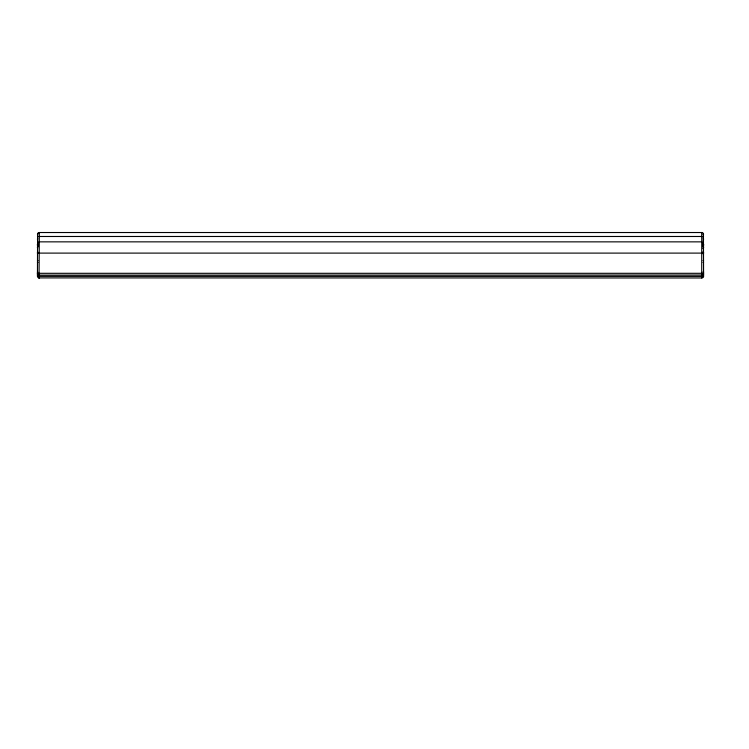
<?xml version="1.0" encoding="UTF-8"?>
<svg xmlns="http://www.w3.org/2000/svg" width="749" height="749" viewBox="0 0 749 749"><rect width="100%" height="100%" fill="white"/><g stroke="black" fill="none" stroke-linecap="round" stroke-linejoin="round"><path stroke-width="1.12" d="M37.45 244.801L38.461 242.17A1.339 1.32 -0.2 0 1 39.304 241.852L701.719 241.861A1.339 1.32 0.2 0 1 702.553 242.18L703.573 244.801M37.59 233.725L37.45 276.138L38.377 276.362L701.719 276.4L703.573 276.138L703.433 233.725M703.433 245.391L703.03 244.736M703.433 276.699L703.573 276.138A1.854 1.835 0 0 1 701.719 277.963L38.798 277.898M37.59 233.875L37.693 234.381M703.433 245.241L703.573 244.736A1.854 1.854 0 0 1 703.03 246.047M37.45 236.487L703.573 236.487M37.59 234.109L37.45 234.381A1.854 1.854 0 0 1 39.304 232.527L701.719 232.527A1.854 1.854 0 0 1 703.573 234.381L703.03 234.381M37.45 260.746L37.993 260.568M703.573 262.216L703.03 262.403M703.573 253.106L37.45 253.106M37.693 274.537L37.45 274.668A1.854 1.835 0 0 0 37.693 275.585M37.693 271.896L37.45 272.009A1.854 1.835 0 0 0 37.693 272.926M38.798 232.667L39.304 232.527L39.304 241.412M38.648 232.667L39.304 232.527M702.375 275.033L39.304 275.136A1.854 1.835 0 0 1 37.45 273.301L37.59 273.984M702.216 275.061L701.719 275.136A1.854 1.835 0 0 0 703.573 273.301L37.45 273.301L37.59 273.862M37.59 245.391L37.693 244.736M37.45 246.59L37.993 246.59M703.03 246.59L703.573 246.59M703.03 271.85L703.573 272.009A1.854 1.835 0 0 1 703.03 273.31M39.032 277.916L39.304 241.861M703.03 274.49L703.573 274.668A1.854 1.835 0 0 1 703.03 275.969M703.03 260.568L703.573 260.746M37.993 262.403L37.45 262.216M703.433 234.109L703.433 233.875M37.993 246.047A1.854 1.854 0 0 1 37.45 244.736L37.59 245.241M701.719 232.527L701.719 241.412M701.719 241.861L701.719 277.973M703.03 248.303A1.854 1.629 0 0 0 703.573 247.142A1.854 1.208 0 0 1 703.03 248.003M702.908 237.985A1.854 1.564 0 0 1 703.573 239.174A1.854 1.208 0 0 1 702.908 240.101M37.881 238.173A1.854 1.564 0 0 0 37.45 239.174A1.854 1.208 0 0 0 37.881 239.961M37.693 247.75A1.854 1.208 0 0 1 37.45 247.142A1.854 1.629 0 0 0 37.693 247.956M39.304 277.963A1.854 1.835 0 0 1 37.45 276.138M37.693 253.602A1.854 1.095 0 0 1 37.693 252.507M37.45 245.11A1.854 1.217 0 0 1 37.881 244.324M702.908 244.174A1.854 1.217 0 0 1 703.573 245.11M703.03 252.282A1.854 1.095 0 0 1 703.03 253.827M37.45 244.736A2.116 1.966 0 0 0 37.637 245.55A1.844 1.723 0 0 0 37.806 245.812M703.573 244.736A2.116 1.966 0 0 1 703.386 245.55A1.844 1.713 0 0 1 703.002 246.065M703.573 252.544A2.116 1.011 0 0 0 703.377 252.123A1.844 0.889 0 0 0 703.002 251.851M37.45 252.544A2.116 1.011 0 0 1 37.637 252.123A1.844 0.889 0 0 1 37.806 251.982"/></g></svg>
